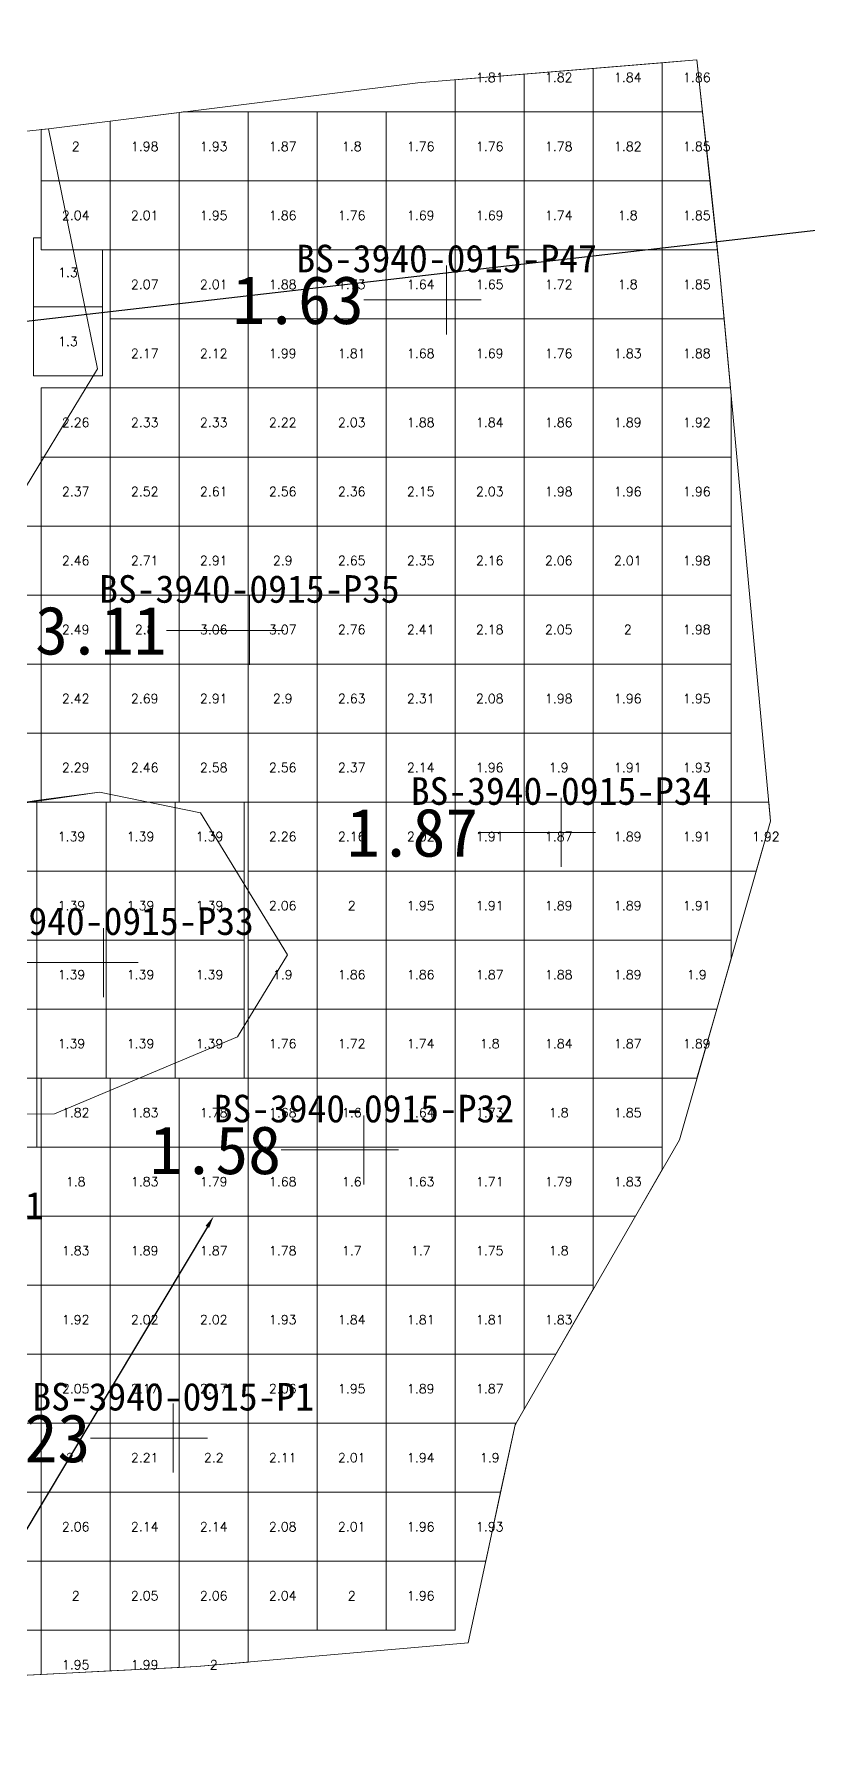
# Model space of a CAD drawing. Header units: inches. Extents: x 469985 to 470094, y 4349619 to 4349666.
# Drawn here: x 470066.58 to 470077.79, y 4349638.76 to 4349663.64 of the extents above; entities that cross this region are included whole.
import ezdxf
from ezdxf import colors
from ezdxf.entities.mleader import LeaderData, LeaderLine
from ezdxf.enums import TextEntityAlignment as Align
from ezdxf.math import Vec2, Vec3

# ---------------------------------------------------------------- set-up
doc = ezdxf.new("R2010")
doc.units = ezdxf.units.IN
doc.header["$MEASUREMENT"] = 0
for name, color, linetype, lineweight in [('点', 7, 'Continuous', 0), ('爆区方格网', 7, 'Continuous', 0), ('线条', 7, 'Continuous', 0), ('钻孔', 7, 'Continuous', 0)]:
    doc.layers.add(name, color=color, linetype=linetype, lineweight=lineweight)
doc.styles.add('3dmine_textStyle_1', font='txt.shx', dxfattribs={"height": 1, "bigfont": 'gbcbig.shx'})
doc.styles.add('3dmine_textStyle_2', font='simsunb.ttf', dxfattribs={"height": 1})
doc.styles.get("Standard").update_dxf_attribs({"font": 'arial.ttf'})

msp = doc.modelspace()

# ---------------------------------------------------------------- hatches: boundary and pattern name
at = {"layer": '钻孔', "linetype": 'Continuous', "lineweight": 0, "true_color": 0xff0000, "extrusion": (0, 1, 0)}
for points in [[(-470073.555, 3929.674), (-470072.555, 3929.674), (-470072.555, 3940.674), (-470073.555, 3940.674)], [(-470075.213, 3929.811), (-470074.213, 3929.811), (-470074.213, 3940.811), (-470075.213, 3940.811)], [(-470072.356, 3929.927), (-470071.356, 3929.927), (-470071.356, 3940.927), (-470072.356, 3940.927)], [(-470069.592, 3930.101), (-470068.592, 3930.101), (-470068.592, 3941.101), (-470069.592, 3941.101)]]:
    msp.add_hatch(color=1, dxfattribs=at).paths.add_polyline_path(points, flags=0)
at = {"layer": '钻孔', "linetype": 'Continuous', "lineweight": 0, "extrusion": (0, 1, 0)}
msp.add_hatch(color=1, dxfattribs=at).paths.add_polyline_path([(-470070.697, 3929.546), (-470069.697, 3929.546), (-470069.697, 3940.546), (-470070.697, 3940.546)], flags=0)
at = {"layer": '钻孔', "linetype": 'Continuous', "lineweight": 0, "true_color": 0x0000ff, "extrusion": (0, 1, 0)}
msp.add_hatch(color=5, dxfattribs=at).paths.add_polyline_path([(-470068.584, 3929.82), (-470067.584, 3929.82), (-470067.584, 3940.82), (-470068.584, 3940.82)], flags=0)

# ---------------------------------------------------------------- linework, layer by layer
at = {"color": 7, "linetype": 'Continuous', "lineweight": 0}
for points, elevation in [([(470047.117, 4349638.106), (470054.879, 4349638.777), (470061.268, 4349639.601), (470068.933, 4349639.99), (470072.867, 4349640.331), (470073.547, 4349643.49), (470075.928, 4349647.622), (470077.249, 4349652.237), (470076.521, 4349660.129), (470076.183, 4349663.27), (470072.137, 4349662.937), (470066.788, 4349662.272), (470067.495, 4349658.791), (470066.204, 4349656.669), (470063.283, 4349656.008), (470060.964, 4349655.726), (470057.087, 4349654.869), (470055.414, 4349656.646), (470054.192, 4349658.942), (470053.816, 4349660.878), (470048.386, 4349659.836)], 3935.364), ([(470053.816, 4349660.878), (470054.192, 4349658.942), (470055.414, 4349656.646), (470057.087, 4349654.869), (470060.964, 4349655.726), (470063.283, 4349656.008), (470066.204, 4349656.669), (470067.495, 4349658.791), (470066.788, 4349662.272), (470053.816, 4349660.878), (470053.816, 4349660.878)], 3935.363), ([(470049.125, 4349655.871), (470052.312, 4349651.762), (470055.296, 4349650.011), (470059.268, 4349651.538), (470067.525, 4349652.661), (470068.988, 4349652.36), (470070.251, 4349650.304), (470069.526, 4349649.115), (470066.875, 4349647.997), (470062.274, 4349647.979), (470061.243, 4349645.934), (470059.872, 4349644.483), (470058.91, 4349643.639), (470057.131, 4349643.145), (470053.818, 4349643.965), (470052.039, 4349645.708), (470048.627, 4349645.298)], 3935.363), ([(470050.741, 4349653.716), (470052.312, 4349651.762), (470055.296, 4349650.011), (470059.268, 4349651.538), (470062.645, 4349651.953), (470067.525, 4349652.661), (470068.988, 4349652.36), (470070.251, 4349650.304), (470069.526, 4349649.115), (470066.875, 4349647.997), (470062.274, 4349647.979), (470061.243, 4349645.934), (470059.872, 4349644.483), (470058.91, 4349643.639), (470057.131, 4349643.145), (470053.818, 4349643.965), (470052.039, 4349645.708), (470048.627, 4349645.298)], 3935.364)]:
    msp.add_lwpolyline(points, dxfattribs=dict(at, elevation=elevation))
at = {"layer": '点', "color": 138, "linetype": 'Continuous', "lineweight": 0, "true_color": 0x004c4c}
for points, elevation in [([(470072.555, 4349659.291), (470072.555, 4349660.291)], 3940.674), ([(470073.055, 4349659.791), (470072.055, 4349659.791)], 3940.674), ([(470074.213, 4349651.575), (470074.213, 4349652.575)], 3940.811), ([(470074.713, 4349652.075), (470073.713, 4349652.075)], 3940.811), ([(470067.584, 4349649.69), (470067.584, 4349650.69)], 3940.82), ([(470068.084, 4349650.19), (470067.084, 4349650.19)], 3940.82), ([(470071.356, 4349646.974), (470071.356, 4349647.974)], 3940.927), ([(470071.856, 4349647.474), (470070.856, 4349647.474)], 3940.927), ([(470068.592, 4349642.799), (470068.592, 4349643.799)], 3941.101), ([(470069.092, 4349643.299), (470068.092, 4349643.299)], 3941.101)]:
    msp.add_lwpolyline(points, dxfattribs=dict(at, elevation=elevation))
at = {"layer": '点', "color": 1, "linetype": 'Continuous', "lineweight": 0, "elevation": 3940.546}
for points in [[(470069.697, 4349654.503), (470069.697, 4349655.503)], [(470070.197, 4349655.003), (470069.197, 4349655.003)]]:
    msp.add_lwpolyline(points, dxfattribs=at)
at = {"layer": '爆区方格网', "color": 1, "linetype": 'Continuous', "lineweight": 0, "true_color": 0xff0000, "elevation": 3940.68}
for points in [[(470076.264, 4349662.515), (470075.68, 4349662.515), (470075.68, 4349663.228), (470076.183, 4349663.27), (470076.264, 4349662.515)], [(470073.68, 4349662.515), (470072.68, 4349662.515), (470072.68, 4349662.981), (470073.68, 4349663.064), (470073.68, 4349662.515)], [(470074.68, 4349662.515), (470073.68, 4349662.515), (470073.68, 4349663.064), (470074.68, 4349663.146), (470074.68, 4349662.515)], [(470075.68, 4349662.515), (470074.68, 4349662.515), (470074.68, 4349663.146), (470075.68, 4349663.228), (470075.68, 4349662.515)], [(470068.68, 4349661.515), (470067.68, 4349661.515), (470067.68, 4349662.383), (470068.68, 4349662.507), (470068.68, 4349661.515)], [(470069.68, 4349661.515), (470068.68, 4349661.515), (470068.68, 4349662.507), (470068.739, 4349662.515), (470069.68, 4349662.515), (470069.68, 4349661.515)], [(470070.68, 4349661.515), (470069.68, 4349661.515), (470069.68, 4349662.515), (470070.68, 4349662.515), (470070.68, 4349661.515)], [(470071.68, 4349661.515), (470070.68, 4349661.515), (470070.68, 4349662.515), (470071.68, 4349662.515), (470071.68, 4349661.515)], [(470072.68, 4349661.515), (470071.68, 4349661.515), (470071.68, 4349662.515), (470072.68, 4349662.515), (470072.68, 4349661.515)], [(470073.68, 4349661.515), (470072.68, 4349661.515), (470072.68, 4349662.515), (470073.68, 4349662.515), (470073.68, 4349661.515)], [(470074.68, 4349661.515), (470073.68, 4349661.515), (470073.68, 4349662.515), (470074.68, 4349662.515), (470074.68, 4349661.515)], [(470075.68, 4349661.515), (470074.68, 4349661.515), (470074.68, 4349662.515), (470075.68, 4349662.515), (470075.68, 4349661.515)], [(470076.372, 4349661.515), (470075.68, 4349661.515), (470075.68, 4349662.515), (470076.264, 4349662.515), (470076.372, 4349661.515)], [(470067.68, 4349661.515), (470066.68, 4349661.515), (470066.68, 4349662.261), (470066.788, 4349662.272), (470067.68, 4349662.383), (470067.68, 4349661.515)], [(470067.68, 4349660.515), (470066.68, 4349660.515), (470066.68, 4349661.515), (470067.68, 4349661.515), (470067.68, 4349660.515)], [(470068.68, 4349660.515), (470067.68, 4349660.515), (470067.68, 4349661.515), (470068.68, 4349661.515), (470068.68, 4349660.515)], [(470069.68, 4349660.515), (470068.68, 4349660.515), (470068.68, 4349661.515), (470069.68, 4349661.515), (470069.68, 4349660.515)], [(470070.68, 4349660.515), (470069.68, 4349660.515), (470069.68, 4349661.515), (470070.68, 4349661.515), (470070.68, 4349660.515)], [(470071.68, 4349660.515), (470070.68, 4349660.515), (470070.68, 4349661.515), (470071.68, 4349661.515), (470071.68, 4349660.515)], [(470072.68, 4349660.515), (470071.68, 4349660.515), (470071.68, 4349661.515), (470072.68, 4349661.515), (470072.68, 4349660.515)], [(470073.68, 4349660.515), (470072.68, 4349660.515), (470072.68, 4349661.515), (470073.68, 4349661.515), (470073.68, 4349660.515)], [(470074.68, 4349660.515), (470073.68, 4349660.515), (470073.68, 4349661.515), (470074.68, 4349661.515), (470074.68, 4349660.515)], [(470075.68, 4349660.515), (470074.68, 4349660.515), (470074.68, 4349661.515), (470075.68, 4349661.515), (470075.68, 4349660.515)], [(470076.479, 4349660.515), (470075.68, 4349660.515), (470075.68, 4349661.515), (470076.372, 4349661.515), (470076.479, 4349660.515)], [(470068.68, 4349659.515), (470067.68, 4349659.515), (470067.68, 4349660.515), (470068.68, 4349660.515), (470068.68, 4349659.515)], [(470069.68, 4349659.515), (470068.68, 4349659.515), (470068.68, 4349660.515), (470069.68, 4349660.515), (470069.68, 4349659.515)], [(470070.68, 4349659.515), (470069.68, 4349659.515), (470069.68, 4349660.515), (470070.68, 4349660.515), (470070.68, 4349659.515)], [(470071.68, 4349659.515), (470070.68, 4349659.515), (470070.68, 4349660.515), (470071.68, 4349660.515), (470071.68, 4349659.515)], [(470072.68, 4349659.515), (470071.68, 4349659.515), (470071.68, 4349660.515), (470072.68, 4349660.515), (470072.68, 4349659.515)], [(470073.68, 4349659.515), (470072.68, 4349659.515), (470072.68, 4349660.515), (470073.68, 4349660.515), (470073.68, 4349659.515)], [(470074.68, 4349659.515), (470073.68, 4349659.515), (470073.68, 4349660.515), (470074.68, 4349660.515), (470074.68, 4349659.515)], [(470075.68, 4349659.515), (470074.68, 4349659.515), (470074.68, 4349660.515), (470075.68, 4349660.515), (470075.68, 4349659.515)], [(470076.521, 4349660.129), (470076.577, 4349659.515), (470075.68, 4349659.515), (470075.68, 4349660.515), (470076.479, 4349660.515), (470076.521, 4349660.129)], [(470068.68, 4349658.515), (470067.68, 4349658.515), (470067.68, 4349659.515), (470068.68, 4349659.515), (470068.68, 4349658.515)], [(470069.68, 4349658.515), (470068.68, 4349658.515), (470068.68, 4349659.515), (470069.68, 4349659.515), (470069.68, 4349658.515)], [(470070.68, 4349658.515), (470069.68, 4349658.515), (470069.68, 4349659.515), (470070.68, 4349659.515), (470070.68, 4349658.515)], [(470071.68, 4349658.515), (470070.68, 4349658.515), (470070.68, 4349659.515), (470071.68, 4349659.515), (470071.68, 4349658.515)], [(470072.68, 4349658.515), (470071.68, 4349658.515), (470071.68, 4349659.515), (470072.68, 4349659.515), (470072.68, 4349658.515)], [(470073.68, 4349658.515), (470072.68, 4349658.515), (470072.68, 4349659.515), (470073.68, 4349659.515), (470073.68, 4349658.515)], [(470074.68, 4349658.515), (470073.68, 4349658.515), (470073.68, 4349659.515), (470074.68, 4349659.515), (470074.68, 4349658.515)], [(470075.68, 4349658.515), (470074.68, 4349658.515), (470074.68, 4349659.515), (470075.68, 4349659.515), (470075.68, 4349658.515)], [(470076.67, 4349658.515), (470075.68, 4349658.515), (470075.68, 4349659.515), (470076.577, 4349659.515), (470076.67, 4349658.515)], [(470067.68, 4349657.515), (470066.68, 4349657.515), (470066.68, 4349658.515), (470067.68, 4349658.515), (470067.68, 4349657.515)], [(470068.68, 4349657.515), (470067.68, 4349657.515), (470067.68, 4349658.515), (470068.68, 4349658.515), (470068.68, 4349657.515)], [(470069.68, 4349657.515), (470068.68, 4349657.515), (470068.68, 4349658.515), (470069.68, 4349658.515), (470069.68, 4349657.515)], [(470070.68, 4349657.515), (470069.68, 4349657.515), (470069.68, 4349658.515), (470070.68, 4349658.515), (470070.68, 4349657.515)], [(470071.68, 4349657.515), (470070.68, 4349657.515), (470070.68, 4349658.515), (470071.68, 4349658.515), (470071.68, 4349657.515)], [(470072.68, 4349657.515), (470071.68, 4349657.515), (470071.68, 4349658.515), (470072.68, 4349658.515), (470072.68, 4349657.515)], [(470073.68, 4349657.515), (470072.68, 4349657.515), (470072.68, 4349658.515), (470073.68, 4349658.515), (470073.68, 4349657.515)], [(470074.68, 4349657.515), (470073.68, 4349657.515), (470073.68, 4349658.515), (470074.68, 4349658.515), (470074.68, 4349657.515)], [(470075.68, 4349657.515), (470074.68, 4349657.515), (470074.68, 4349658.515), (470075.68, 4349658.515), (470075.68, 4349657.515)], [(470076.68, 4349658.402), (470076.68, 4349657.515), (470075.68, 4349657.515), (470075.68, 4349658.515), (470076.67, 4349658.515), (470076.68, 4349658.402)], [(470067.68, 4349656.515), (470066.68, 4349656.515), (470066.68, 4349657.515), (470067.68, 4349657.515), (470067.68, 4349656.515)], [(470068.68, 4349656.515), (470067.68, 4349656.515), (470067.68, 4349657.515), (470068.68, 4349657.515), (470068.68, 4349656.515)], [(470069.68, 4349656.515), (470068.68, 4349656.515), (470068.68, 4349657.515), (470069.68, 4349657.515), (470069.68, 4349656.515)], [(470070.68, 4349656.515), (470069.68, 4349656.515), (470069.68, 4349657.515), (470070.68, 4349657.515), (470070.68, 4349656.515)], [(470071.68, 4349656.515), (470070.68, 4349656.515), (470070.68, 4349657.515), (470071.68, 4349657.515), (470071.68, 4349656.515)], [(470072.68, 4349656.515), (470071.68, 4349656.515), (470071.68, 4349657.515), (470072.68, 4349657.515), (470072.68, 4349656.515)], [(470073.68, 4349656.515), (470072.68, 4349656.515), (470072.68, 4349657.515), (470073.68, 4349657.515), (470073.68, 4349656.515)], [(470074.68, 4349656.515), (470073.68, 4349656.515), (470073.68, 4349657.515), (470074.68, 4349657.515), (470074.68, 4349656.515)], [(470075.68, 4349656.515), (470074.68, 4349656.515), (470074.68, 4349657.515), (470075.68, 4349657.515), (470075.68, 4349656.515)], [(470076.68, 4349656.515), (470075.68, 4349656.515), (470075.68, 4349657.515), (470076.68, 4349657.515), (470076.68, 4349656.515)], [(470066.68, 4349655.515), (470065.68, 4349655.515), (470065.68, 4349656.515), (470066.68, 4349656.515), (470066.68, 4349655.515)], [(470067.68, 4349655.515), (470066.68, 4349655.515), (470066.68, 4349656.515), (470067.68, 4349656.515), (470067.68, 4349655.515)], [(470068.68, 4349655.515), (470067.68, 4349655.515), (470067.68, 4349656.515), (470068.68, 4349656.515), (470068.68, 4349655.515)], [(470069.68, 4349655.515), (470068.68, 4349655.515), (470068.68, 4349656.515), (470069.68, 4349656.515), (470069.68, 4349655.515)], [(470070.68, 4349655.515), (470069.68, 4349655.515), (470069.68, 4349656.515), (470070.68, 4349656.515), (470070.68, 4349655.515)], [(470071.68, 4349655.515), (470070.68, 4349655.515), (470070.68, 4349656.515), (470071.68, 4349656.515), (470071.68, 4349655.515)], [(470072.68, 4349655.515), (470071.68, 4349655.515), (470071.68, 4349656.515), (470072.68, 4349656.515), (470072.68, 4349655.515)], [(470073.68, 4349655.515), (470072.68, 4349655.515), (470072.68, 4349656.515), (470073.68, 4349656.515), (470073.68, 4349655.515)], [(470074.68, 4349655.515), (470073.68, 4349655.515), (470073.68, 4349656.515), (470074.68, 4349656.515), (470074.68, 4349655.515)], [(470075.68, 4349655.515), (470074.68, 4349655.515), (470074.68, 4349656.515), (470075.68, 4349656.515), (470075.68, 4349655.515)], [(470076.68, 4349655.515), (470075.68, 4349655.515), (470075.68, 4349656.515), (470076.68, 4349656.515), (470076.68, 4349655.515)], [(470066.68, 4349654.515), (470065.68, 4349654.515), (470065.68, 4349655.515), (470066.68, 4349655.515), (470066.68, 4349654.515)], [(470072.68, 4349654.515), (470071.68, 4349654.515), (470071.68, 4349655.515), (470072.68, 4349655.515), (470072.68, 4349654.515)], [(470073.68, 4349654.515), (470072.68, 4349654.515), (470072.68, 4349655.515), (470073.68, 4349655.515), (470073.68, 4349654.515)], [(470074.68, 4349654.515), (470073.68, 4349654.515), (470073.68, 4349655.515), (470074.68, 4349655.515), (470074.68, 4349654.515)], [(470075.68, 4349654.515), (470074.68, 4349654.515), (470074.68, 4349655.515), (470075.68, 4349655.515), (470075.68, 4349654.515)], [(470076.68, 4349654.515), (470075.68, 4349654.515), (470075.68, 4349655.515), (470076.68, 4349655.515), (470076.68, 4349654.515)], [(470066.68, 4349653.515), (470065.68, 4349653.515), (470065.68, 4349654.515), (470066.68, 4349654.515), (470066.68, 4349653.515)], [(470072.68, 4349653.515), (470071.68, 4349653.515), (470071.68, 4349654.515), (470072.68, 4349654.515), (470072.68, 4349653.515)], [(470073.68, 4349653.515), (470072.68, 4349653.515), (470072.68, 4349654.515), (470073.68, 4349654.515), (470073.68, 4349653.515)], [(470074.68, 4349653.515), (470073.68, 4349653.515), (470073.68, 4349654.515), (470074.68, 4349654.515), (470074.68, 4349653.515)], [(470075.68, 4349653.515), (470074.68, 4349653.515), (470074.68, 4349654.515), (470075.68, 4349654.515), (470075.68, 4349653.515)], [(470076.68, 4349653.515), (470075.68, 4349653.515), (470075.68, 4349654.515), (470076.68, 4349654.515), (470076.68, 4349653.515)], [(470066.68, 4349652.546), (470066.448, 4349652.515), (470065.68, 4349652.515), (470065.68, 4349653.515), (470066.68, 4349653.515), (470066.68, 4349652.546)], [(470067.68, 4349652.515), (470066.68, 4349652.515), (470066.68, 4349652.539), (470067.525, 4349652.661), (470066.68, 4349652.546), (470066.68, 4349653.515), (470067.68, 4349653.515), (470067.68, 4349652.515)], [(470068.68, 4349652.515), (470067.68, 4349652.515), (470067.68, 4349653.515), (470068.68, 4349653.515), (470068.68, 4349652.515)], [(470069.68, 4349652.515), (470068.68, 4349652.515), (470068.68, 4349653.515), (470069.68, 4349653.515), (470069.68, 4349652.515)], [(470070.68, 4349652.515), (470069.68, 4349652.515), (470069.68, 4349653.515), (470070.68, 4349653.515), (470070.68, 4349652.515)], [(470071.68, 4349652.515), (470070.68, 4349652.515), (470070.68, 4349653.515), (470071.68, 4349653.515), (470071.68, 4349652.515)], [(470072.68, 4349652.515), (470071.68, 4349652.515), (470071.68, 4349653.515), (470072.68, 4349653.515), (470072.68, 4349652.515)], [(470073.68, 4349652.515), (470072.68, 4349652.515), (470072.68, 4349653.515), (470073.68, 4349653.515), (470073.68, 4349652.515)], [(470074.68, 4349652.515), (470073.68, 4349652.515), (470073.68, 4349653.515), (470074.68, 4349653.515), (470074.68, 4349652.515)], [(470075.68, 4349652.515), (470074.68, 4349652.515), (470074.68, 4349653.515), (470075.68, 4349653.515), (470075.68, 4349652.515)], [(470076.68, 4349652.515), (470075.68, 4349652.515), (470075.68, 4349653.515), (470076.68, 4349653.515), (470076.68, 4349652.515)], [(470066.68, 4349652.515), (470066.516, 4349652.515), (470066.68, 4349652.539), (470066.68, 4349652.515)], [(470070.68, 4349651.515), (470069.68, 4349651.515), (470069.68, 4349652.515), (470070.68, 4349652.515), (470070.68, 4349651.515)], [(470071.68, 4349651.515), (470070.68, 4349651.515), (470070.68, 4349652.515), (470071.68, 4349652.515), (470071.68, 4349651.515)], [(470072.68, 4349651.515), (470071.68, 4349651.515), (470071.68, 4349652.515), (470072.68, 4349652.515), (470072.68, 4349651.515)], [(470073.68, 4349651.515), (470072.68, 4349651.515), (470072.68, 4349652.515), (470073.68, 4349652.515), (470073.68, 4349651.515)], [(470074.68, 4349651.515), (470073.68, 4349651.515), (470073.68, 4349652.515), (470074.68, 4349652.515), (470074.68, 4349651.515)], [(470075.68, 4349651.515), (470074.68, 4349651.515), (470074.68, 4349652.515), (470075.68, 4349652.515), (470075.68, 4349651.515)], [(470076.68, 4349651.515), (470075.68, 4349651.515), (470075.68, 4349652.515), (470076.68, 4349652.515), (470076.68, 4349651.515)], [(470077.249, 4349652.237), (470077.042, 4349651.515), (470076.68, 4349651.515), (470076.68, 4349652.515), (470077.223, 4349652.515), (470077.249, 4349652.237)], [(470070.68, 4349650.515), (470069.68, 4349650.515), (470069.68, 4349651.515), (470070.68, 4349651.515), (470070.68, 4349650.515)], [(470071.68, 4349650.515), (470070.68, 4349650.515), (470070.68, 4349651.515), (470071.68, 4349651.515), (470071.68, 4349650.515)], [(470072.68, 4349650.515), (470071.68, 4349650.515), (470071.68, 4349651.515), (470072.68, 4349651.515), (470072.68, 4349650.515)], [(470073.68, 4349650.515), (470072.68, 4349650.515), (470072.68, 4349651.515), (470073.68, 4349651.515), (470073.68, 4349650.515)], [(470074.68, 4349650.515), (470073.68, 4349650.515), (470073.68, 4349651.515), (470074.68, 4349651.515), (470074.68, 4349650.515)], [(470075.68, 4349650.515), (470074.68, 4349650.515), (470074.68, 4349651.515), (470075.68, 4349651.515), (470075.68, 4349650.515)], [(470076.68, 4349650.515), (470075.68, 4349650.515), (470075.68, 4349651.515), (470076.68, 4349651.515), (470076.68, 4349650.515)], [(470070.68, 4349649.515), (470069.68, 4349649.515), (470069.68, 4349650.515), (470070.68, 4349650.515), (470070.68, 4349649.515)], [(470071.68, 4349649.515), (470070.68, 4349649.515), (470070.68, 4349650.515), (470071.68, 4349650.515), (470071.68, 4349649.515)], [(470072.68, 4349649.515), (470071.68, 4349649.515), (470071.68, 4349650.515), (470072.68, 4349650.515), (470072.68, 4349649.515)], [(470073.68, 4349649.515), (470072.68, 4349649.515), (470072.68, 4349650.515), (470073.68, 4349650.515), (470073.68, 4349649.515)], [(470074.68, 4349649.515), (470073.68, 4349649.515), (470073.68, 4349650.515), (470074.68, 4349650.515), (470074.68, 4349649.515)], [(470075.68, 4349649.515), (470074.68, 4349649.515), (470074.68, 4349650.515), (470075.68, 4349650.515), (470075.68, 4349649.515)], [(470076.68, 4349650.25), (470076.47, 4349649.515), (470075.68, 4349649.515), (470075.68, 4349650.515), (470076.68, 4349650.515), (470076.68, 4349650.25)], [(470070.68, 4349648.515), (470069.68, 4349648.515), (470069.68, 4349649.515), (470070.68, 4349649.515), (470070.68, 4349648.515)], [(470071.68, 4349648.515), (470070.68, 4349648.515), (470070.68, 4349649.515), (470071.68, 4349649.515), (470071.68, 4349648.515)], [(470072.68, 4349648.515), (470071.68, 4349648.515), (470071.68, 4349649.515), (470072.68, 4349649.515), (470072.68, 4349648.515)], [(470073.68, 4349648.515), (470072.68, 4349648.515), (470072.68, 4349649.515), (470073.68, 4349649.515), (470073.68, 4349648.515)], [(470074.68, 4349648.515), (470073.68, 4349648.515), (470073.68, 4349649.515), (470074.68, 4349649.515), (470074.68, 4349648.515)], [(470075.68, 4349648.515), (470074.68, 4349648.515), (470074.68, 4349649.515), (470075.68, 4349649.515), (470075.68, 4349648.515)], [(470076.183, 4349648.515), (470075.68, 4349648.515), (470075.68, 4349649.515), (470076.47, 4349649.515), (470076.183, 4349648.515)], [(470067.68, 4349647.515), (470066.68, 4349647.515), (470066.68, 4349648.515), (470067.68, 4349648.515), (470067.68, 4349647.515)], [(470068.68, 4349647.515), (470067.68, 4349647.515), (470067.68, 4349648.515), (470068.68, 4349648.515), (470068.68, 4349647.515)], [(470069.68, 4349647.515), (470068.68, 4349647.515), (470068.68, 4349648.515), (470069.68, 4349648.515), (470069.68, 4349647.515)], [(470070.68, 4349647.515), (470069.68, 4349647.515), (470069.68, 4349648.515), (470070.68, 4349648.515), (470070.68, 4349647.515)], [(470071.68, 4349647.515), (470070.68, 4349647.515), (470070.68, 4349648.515), (470071.68, 4349648.515), (470071.68, 4349647.515)], [(470072.68, 4349647.515), (470071.68, 4349647.515), (470071.68, 4349648.515), (470072.68, 4349648.515), (470072.68, 4349647.515)], [(470073.68, 4349647.515), (470072.68, 4349647.515), (470072.68, 4349648.515), (470073.68, 4349648.515), (470073.68, 4349647.515)], [(470074.68, 4349647.515), (470073.68, 4349647.515), (470073.68, 4349648.515), (470074.68, 4349648.515), (470074.68, 4349647.515)], [(470075.68, 4349647.515), (470074.68, 4349647.515), (470074.68, 4349648.515), (470075.68, 4349648.515), (470075.68, 4349647.515)], [(470066.68, 4349646.515), (470065.68, 4349646.515), (470065.68, 4349647.515), (470066.68, 4349647.515), (470066.68, 4349646.515)], [(470067.68, 4349646.515), (470066.68, 4349646.515), (470066.68, 4349647.515), (470067.68, 4349647.515), (470067.68, 4349646.515)], [(470068.68, 4349646.515), (470067.68, 4349646.515), (470067.68, 4349647.515), (470068.68, 4349647.515), (470068.68, 4349646.515)], [(470069.68, 4349646.515), (470068.68, 4349646.515), (470068.68, 4349647.515), (470069.68, 4349647.515), (470069.68, 4349646.515)], [(470070.68, 4349646.515), (470069.68, 4349646.515), (470069.68, 4349647.515), (470070.68, 4349647.515), (470070.68, 4349646.515)], [(470071.68, 4349646.515), (470070.68, 4349646.515), (470070.68, 4349647.515), (470071.68, 4349647.515), (470071.68, 4349646.515)], [(470072.68, 4349646.515), (470071.68, 4349646.515), (470071.68, 4349647.515), (470072.68, 4349647.515), (470072.68, 4349646.515)], [(470073.68, 4349646.515), (470072.68, 4349646.515), (470072.68, 4349647.515), (470073.68, 4349647.515), (470073.68, 4349646.515)], [(470074.68, 4349646.515), (470073.68, 4349646.515), (470073.68, 4349647.515), (470074.68, 4349647.515), (470074.68, 4349646.515)], [(470075.68, 4349647.192), (470075.29, 4349646.515), (470074.68, 4349646.515), (470074.68, 4349647.515), (470075.68, 4349647.515), (470075.68, 4349647.192)], [(470066.68, 4349645.515), (470065.68, 4349645.515), (470065.68, 4349646.515), (470066.68, 4349646.515), (470066.68, 4349645.515)], [(470067.68, 4349645.515), (470066.68, 4349645.515), (470066.68, 4349646.515), (470067.68, 4349646.515), (470067.68, 4349645.515)], [(470068.68, 4349645.515), (470067.68, 4349645.515), (470067.68, 4349646.515), (470068.68, 4349646.515), (470068.68, 4349645.515)], [(470069.68, 4349645.515), (470068.68, 4349645.515), (470068.68, 4349646.515), (470069.68, 4349646.515), (470069.68, 4349645.515)], [(470070.68, 4349645.515), (470069.68, 4349645.515), (470069.68, 4349646.515), (470070.68, 4349646.515), (470070.68, 4349645.515)], [(470071.68, 4349645.515), (470070.68, 4349645.515), (470070.68, 4349646.515), (470071.68, 4349646.515), (470071.68, 4349645.515)], [(470072.68, 4349645.515), (470071.68, 4349645.515), (470071.68, 4349646.515), (470072.68, 4349646.515), (470072.68, 4349645.515)], [(470073.68, 4349645.515), (470072.68, 4349645.515), (470072.68, 4349646.515), (470073.68, 4349646.515), (470073.68, 4349645.515)], [(470074.68, 4349645.515), (470073.68, 4349645.515), (470073.68, 4349646.515), (470074.68, 4349646.515), (470074.68, 4349645.515)], [(470066.68, 4349644.515), (470065.68, 4349644.515), (470065.68, 4349645.515), (470066.68, 4349645.515), (470066.68, 4349644.515)], [(470067.68, 4349644.515), (470066.68, 4349644.515), (470066.68, 4349645.515), (470067.68, 4349645.515), (470067.68, 4349644.515)], [(470068.68, 4349644.515), (470067.68, 4349644.515), (470067.68, 4349645.515), (470068.68, 4349645.515), (470068.68, 4349644.515)], [(470069.68, 4349644.515), (470068.68, 4349644.515), (470068.68, 4349645.515), (470069.68, 4349645.515), (470069.68, 4349644.515)], [(470070.68, 4349644.515), (470069.68, 4349644.515), (470069.68, 4349645.515), (470070.68, 4349645.515), (470070.68, 4349644.515)], [(470071.68, 4349644.515), (470070.68, 4349644.515), (470070.68, 4349645.515), (470071.68, 4349645.515), (470071.68, 4349644.515)], [(470072.68, 4349644.515), (470071.68, 4349644.515), (470071.68, 4349645.515), (470072.68, 4349645.515), (470072.68, 4349644.515)], [(470073.68, 4349644.515), (470072.68, 4349644.515), (470072.68, 4349645.515), (470073.68, 4349645.515), (470073.68, 4349644.515)], [(470074.68, 4349645.456), (470074.138, 4349644.515), (470073.68, 4349644.515), (470073.68, 4349645.515), (470074.68, 4349645.515), (470074.68, 4349645.456)], [(470066.68, 4349643.515), (470065.68, 4349643.515), (470065.68, 4349644.515), (470066.68, 4349644.515), (470066.68, 4349643.515)], [(470067.68, 4349643.515), (470066.68, 4349643.515), (470066.68, 4349644.515), (470067.68, 4349644.515), (470067.68, 4349643.515)], [(470068.68, 4349643.515), (470067.68, 4349643.515), (470067.68, 4349644.515), (470068.68, 4349644.515), (470068.68, 4349643.515)], [(470069.68, 4349643.515), (470068.68, 4349643.515), (470068.68, 4349644.515), (470069.68, 4349644.515), (470069.68, 4349643.515)], [(470070.68, 4349643.515), (470069.68, 4349643.515), (470069.68, 4349644.515), (470070.68, 4349644.515), (470070.68, 4349643.515)], [(470071.68, 4349643.515), (470070.68, 4349643.515), (470070.68, 4349644.515), (470071.68, 4349644.515), (470071.68, 4349643.515)], [(470072.68, 4349643.515), (470071.68, 4349643.515), (470071.68, 4349644.515), (470072.68, 4349644.515), (470072.68, 4349643.515)], [(470073.68, 4349643.72), (470073.562, 4349643.515), (470072.68, 4349643.515), (470072.68, 4349644.515), (470073.68, 4349644.515), (470073.68, 4349643.72)], [(470066.68, 4349642.515), (470065.68, 4349642.515), (470065.68, 4349643.515), (470066.68, 4349643.515), (470066.68, 4349642.515)], [(470067.68, 4349642.515), (470066.68, 4349642.515), (470066.68, 4349643.515), (470067.68, 4349643.515), (470067.68, 4349642.515)], [(470068.68, 4349642.515), (470067.68, 4349642.515), (470067.68, 4349643.515), (470068.68, 4349643.515), (470068.68, 4349642.515)], [(470069.68, 4349642.515), (470068.68, 4349642.515), (470068.68, 4349643.515), (470069.68, 4349643.515), (470069.68, 4349642.515)], [(470070.68, 4349642.515), (470069.68, 4349642.515), (470069.68, 4349643.515), (470070.68, 4349643.515), (470070.68, 4349642.515)], [(470071.68, 4349642.515), (470070.68, 4349642.515), (470070.68, 4349643.515), (470071.68, 4349643.515), (470071.68, 4349642.515)], [(470072.68, 4349642.515), (470071.68, 4349642.515), (470071.68, 4349643.515), (470072.68, 4349643.515), (470072.68, 4349642.515)], [(470073.547, 4349643.49), (470073.337, 4349642.515), (470072.68, 4349642.515), (470072.68, 4349643.515), (470073.562, 4349643.515), (470073.547, 4349643.49)], [(470066.68, 4349641.515), (470065.68, 4349641.515), (470065.68, 4349642.515), (470066.68, 4349642.515), (470066.68, 4349641.515)], [(470067.68, 4349641.515), (470066.68, 4349641.515), (470066.68, 4349642.515), (470067.68, 4349642.515), (470067.68, 4349641.515)], [(470068.68, 4349641.515), (470067.68, 4349641.515), (470067.68, 4349642.515), (470068.68, 4349642.515), (470068.68, 4349641.515)], [(470069.68, 4349641.515), (470068.68, 4349641.515), (470068.68, 4349642.515), (470069.68, 4349642.515), (470069.68, 4349641.515)], [(470070.68, 4349641.515), (470069.68, 4349641.515), (470069.68, 4349642.515), (470070.68, 4349642.515), (470070.68, 4349641.515)], [(470071.68, 4349641.515), (470070.68, 4349641.515), (470070.68, 4349642.515), (470071.68, 4349642.515), (470071.68, 4349641.515)], [(470072.68, 4349641.515), (470071.68, 4349641.515), (470071.68, 4349642.515), (470072.68, 4349642.515), (470072.68, 4349641.515)], [(470073.122, 4349641.515), (470072.68, 4349641.515), (470072.68, 4349642.515), (470073.337, 4349642.515), (470073.122, 4349641.515)], [(470066.68, 4349640.515), (470065.68, 4349640.515), (470065.68, 4349641.515), (470066.68, 4349641.515), (470066.68, 4349640.515)], [(470067.68, 4349640.515), (470066.68, 4349640.515), (470066.68, 4349641.515), (470067.68, 4349641.515), (470067.68, 4349640.515)], [(470068.68, 4349640.515), (470067.68, 4349640.515), (470067.68, 4349641.515), (470068.68, 4349641.515), (470068.68, 4349640.515)], [(470069.68, 4349640.515), (470068.68, 4349640.515), (470068.68, 4349641.515), (470069.68, 4349641.515), (470069.68, 4349640.515)], [(470070.68, 4349640.515), (470069.68, 4349640.515), (470069.68, 4349641.515), (470070.68, 4349641.515), (470070.68, 4349640.515)], [(470071.68, 4349640.515), (470070.68, 4349640.515), (470070.68, 4349641.515), (470071.68, 4349641.515), (470071.68, 4349640.515)], [(470072.68, 4349640.515), (470071.68, 4349640.515), (470071.68, 4349641.515), (470072.68, 4349641.515), (470072.68, 4349640.515)], [(470066.68, 4349639.876), (470065.68, 4349639.825), (470065.68, 4349640.515), (470066.68, 4349640.515), (470066.68, 4349639.876)], [(470067.68, 4349639.927), (470066.68, 4349639.876), (470066.68, 4349640.515), (470067.68, 4349640.515), (470067.68, 4349639.927)], [(470068.68, 4349639.977), (470067.68, 4349639.927), (470067.68, 4349640.515), (470068.68, 4349640.515), (470068.68, 4349639.977)], [(470069.68, 4349640.055), (470068.933, 4349639.99), (470068.68, 4349639.977), (470068.68, 4349640.515), (470069.68, 4349640.515), (470069.68, 4349640.055)]]:
    msp.add_lwpolyline(points, dxfattribs=at)
at = {"layer": '爆区方格网', "color": 5, "linetype": 'Continuous', "lineweight": 0, "true_color": 0x0000ff}
for points, elevation in [([(470066.68, 4349660.515), (470067.568, 4349660.515), (470067.568, 4349659.689), (470066.568, 4349659.689), (470066.568, 4349660.689), (470066.68, 4349660.689), (470066.68, 4349660.515)], 3940.486), ([(470067.568, 4349658.689), (470066.568, 4349658.689), (470066.568, 4349659.689), (470067.568, 4349659.689), (470067.568, 4349658.689)], 3940.486), ([(470066.619, 4349651.515), (470065.619, 4349651.515), (470065.619, 4349652.385), (470066.516, 4349652.515), (470066.619, 4349652.515), (470066.619, 4349651.515)], 3940.213), ([(470067.619, 4349651.515), (470066.619, 4349651.515), (470066.619, 4349652.515), (470067.619, 4349652.515), (470067.619, 4349651.515)], 3940.213), ([(470068.619, 4349651.515), (470067.619, 4349651.515), (470067.619, 4349652.515), (470068.619, 4349652.515), (470068.619, 4349651.515)], 3940.213), ([(470069.619, 4349651.515), (470068.619, 4349651.515), (470068.619, 4349652.515), (470069.619, 4349652.515), (470069.619, 4349651.515)], 3940.213), ([(470066.619, 4349650.515), (470065.619, 4349650.515), (470065.619, 4349651.515), (470066.619, 4349651.515), (470066.619, 4349650.515)], 3940.213), ([(470067.619, 4349650.515), (470066.619, 4349650.515), (470066.619, 4349651.515), (470067.619, 4349651.515), (470067.619, 4349650.515)], 3940.213), ([(470068.619, 4349650.515), (470067.619, 4349650.515), (470067.619, 4349651.515), (470068.619, 4349651.515), (470068.619, 4349650.515)], 3940.213), ([(470069.619, 4349650.515), (470068.619, 4349650.515), (470068.619, 4349651.515), (470069.619, 4349651.515), (470069.619, 4349650.515)], 3940.213), ([(470066.619, 4349649.515), (470065.619, 4349649.515), (470065.619, 4349650.515), (470066.619, 4349650.515), (470066.619, 4349649.515)], 3940.213), ([(470067.619, 4349649.515), (470066.619, 4349649.515), (470066.619, 4349650.515), (470067.619, 4349650.515), (470067.619, 4349649.515)], 3940.213), ([(470068.619, 4349649.515), (470067.619, 4349649.515), (470067.619, 4349650.515), (470068.619, 4349650.515), (470068.619, 4349649.515)], 3940.213), ([(470069.619, 4349649.515), (470068.619, 4349649.515), (470068.619, 4349650.515), (470069.619, 4349650.515), (470069.619, 4349649.515)], 3940.213), ([(470066.619, 4349648.515), (470065.619, 4349648.515), (470065.619, 4349649.515), (470066.619, 4349649.515), (470066.619, 4349648.515)], 3940.213), ([(470067.619, 4349648.515), (470066.619, 4349648.515), (470066.619, 4349649.515), (470067.619, 4349649.515), (470067.619, 4349648.515)], 3940.213), ([(470068.619, 4349648.515), (470067.619, 4349648.515), (470067.619, 4349649.515), (470068.619, 4349649.515), (470068.619, 4349648.515)], 3940.213), ([(470069.619, 4349648.515), (470068.619, 4349648.515), (470068.619, 4349649.515), (470069.619, 4349649.515), (470069.619, 4349648.515)], 3940.213), ([(470066.619, 4349647.515), (470065.619, 4349647.515), (470065.619, 4349648.515), (470066.619, 4349648.515), (470066.619, 4349647.515)], 3940.213)]:
    msp.add_lwpolyline(points, dxfattribs=dict(at, elevation=elevation))
at = {"layer": '爆区方格网', "color": 1, "linetype": 'Continuous', "lineweight": 0, "elevation": 3940.68}
for points in [[(470067.68, 4349654.515), (470066.68, 4349654.515), (470066.68, 4349655.515), (470067.68, 4349655.515), (470067.68, 4349654.515)], [(470068.68, 4349654.515), (470067.68, 4349654.515), (470067.68, 4349655.515), (470068.68, 4349655.515), (470068.68, 4349654.515)], [(470069.68, 4349654.515), (470068.68, 4349654.515), (470068.68, 4349655.515), (470069.68, 4349655.515), (470069.68, 4349654.515)], [(470070.68, 4349654.515), (470069.68, 4349654.515), (470069.68, 4349655.515), (470070.68, 4349655.515), (470070.68, 4349654.515)], [(470071.68, 4349654.515), (470070.68, 4349654.515), (470070.68, 4349655.515), (470071.68, 4349655.515), (470071.68, 4349654.515)], [(470067.68, 4349653.515), (470066.68, 4349653.515), (470066.68, 4349654.515), (470067.68, 4349654.515), (470067.68, 4349653.515)], [(470068.68, 4349653.515), (470067.68, 4349653.515), (470067.68, 4349654.515), (470068.68, 4349654.515), (470068.68, 4349653.515)], [(470069.68, 4349653.515), (470068.68, 4349653.515), (470068.68, 4349654.515), (470069.68, 4349654.515), (470069.68, 4349653.515)], [(470070.68, 4349653.515), (470069.68, 4349653.515), (470069.68, 4349654.515), (470070.68, 4349654.515), (470070.68, 4349653.515)], [(470071.68, 4349653.515), (470070.68, 4349653.515), (470070.68, 4349654.515), (470071.68, 4349654.515), (470071.68, 4349653.515)]]:
    msp.add_lwpolyline(points, dxfattribs=at)
at = {"layer": '线条', "color": 138, "linetype": 'Continuous', "lineweight": 0, "true_color": 0x004c4c}
for points, elevation in [([(470072.555, 4349659.791), (470072.555, 4349659.791), (470072.555, 4349659.791)], 3940.674), ([(470074.213, 4349652.075), (470074.213, 4349652.075), (470074.213, 4349652.075)], 3940.811), ([(470067.584, 4349650.19), (470067.584, 4349650.19), (470067.584, 4349650.19)], 3940.82), ([(470071.356, 4349647.474), (470071.356, 4349647.474), (470071.356, 4349647.474)], 3940.927), ([(470068.592, 4349643.299), (470068.592, 4349643.299), (470068.592, 4349643.299)], 3941.101)]:
    msp.add_lwpolyline(points, dxfattribs=dict(at, elevation=elevation))
at = {"layer": '线条', "color": 1, "linetype": 'Continuous', "lineweight": 0, "elevation": 3940.546}
msp.add_lwpolyline([(470069.697, 4349655.003), (470069.697, 4349655.003), (470069.697, 4349655.003)], dxfattribs=at)
at = {"layer": '钻孔', "color": 1, "linetype": 'Continuous', "lineweight": 0, "true_color": 0xff0000}
for points, elevation in [([(470072.555, 4349659.791), (470071.355, 4349659.791)], 3940.674), ([(470072.555, 4349659.791), (470071.355, 4349659.791)], 3929.674), ([(470074.213, 4349652.075), (470073.013, 4349652.075)], 3940.811), ([(470074.213, 4349652.075), (470073.013, 4349652.075)], 3929.811), ([(470071.356, 4349647.474), (470070.156, 4349647.474)], 3940.927), ([(470071.356, 4349647.474), (470070.156, 4349647.474)], 3929.927), ([(470068.592, 4349643.299), (470067.392, 4349643.299)], 3941.101), ([(470068.592, 4349643.299), (470067.392, 4349643.299)], 3930.101)]:
    msp.add_lwpolyline(points, dxfattribs=dict(at, elevation=elevation))
at = {"layer": '钻孔', "color": 1, "linetype": 'Continuous', "lineweight": 0}
for elevation in [3940.546, 3929.546]:
    msp.add_lwpolyline([(470069.697, 4349655.003), (470068.497, 4349655.003)], dxfattribs=dict(at, elevation=elevation))
at = {"layer": '钻孔', "color": 5, "linetype": 'Continuous', "lineweight": 0, "true_color": 0x0000ff}
for elevation in [3940.82, 3929.82]:
    msp.add_lwpolyline([(470067.584, 4349650.19), (470066.384, 4349650.19)], dxfattribs=dict(at, elevation=elevation))

# ---------------------------------------------------------------- texts
at = {"color": 1, "linetype": 'Continuous', "lineweight": 0, "true_color": 0xff0000, "style": '3dmine_textStyle_1'}
for s, height, p in [('1.81', 0.1333, (470073.18, 4349663.015, 3940.68)), ('1.82', 0.1333, (470074.18, 4349663.015, 3940.68)), ('1.84', 0.1333, (470075.18, 4349663.015, 3940.68)), ('1.86', 0.1333, (470076.18, 4349663.015, 3940.68)), ('2', 0.133, (470067.18, 4349662.015, 3940.68)), ('1.98', 0.1333, (470068.18, 4349662.015, 3940.68)), ('1.93', 0.1333, (470069.18, 4349662.015, 3940.68)), ('1.87', 0.1333, (470070.18, 4349662.015, 3940.68)), ('1.8', 0.1333, (470071.18, 4349662.015, 3940.68)), ('1.76', 0.1333, (470072.18, 4349662.015, 3940.68)), ('1.76', 0.1333, (470073.18, 4349662.015, 3940.68)), ('1.78', 0.1333, (470074.18, 4349662.015, 3940.68)), ('1.82', 0.1333, (470075.18, 4349662.015, 3940.68)), ('1.85', 0.1333, (470076.18, 4349662.015, 3940.68)), ('2.04', 0.1333, (470067.18, 4349661.015, 3940.68)), ('2.01', 0.1333, (470068.18, 4349661.015, 3940.68)), ('1.95', 0.1333, (470069.18, 4349661.015, 3940.68)), ('1.86', 0.1333, (470070.18, 4349661.015, 3940.68)), ('1.76', 0.1333, (470071.18, 4349661.015, 3940.68)), ('1.69', 0.1333, (470072.18, 4349661.015, 3940.68)), ('1.69', 0.1333, (470073.18, 4349661.015, 3940.68)), ('1.74', 0.1333, (470074.18, 4349661.015, 3940.68)), ('1.8', 0.1333, (470075.18, 4349661.015, 3940.68)), ('1.85', 0.1333, (470076.18, 4349661.015, 3940.68)), ('2.07', 0.1333, (470068.18, 4349660.015, 3940.68)), ('2.01', 0.1333, (470069.18, 4349660.015, 3940.68)), ('1.88', 0.1333, (470070.18, 4349660.015, 3940.68)), ('1.73', 0.1333, (470071.18, 4349660.015, 3940.68)), ('1.64', 0.1333, (470072.18, 4349660.015, 3940.68)), ('1.65', 0.1333, (470073.18, 4349660.015, 3940.68)), ('1.72', 0.1333, (470074.18, 4349660.015, 3940.68)), ('1.8', 0.1333, (470075.18, 4349660.015, 3940.68)), ('1.85', 0.1333, (470076.18, 4349660.015, 3940.68)), ('2.17', 0.1333, (470068.18, 4349659.015, 3940.68)), ('2.12', 0.1333, (470069.18, 4349659.015, 3940.68)), ('1.99', 0.1333, (470070.18, 4349659.015, 3940.68)), ('1.81', 0.1333, (470071.18, 4349659.015, 3940.68)), ('1.68', 0.1333, (470072.18, 4349659.015, 3940.68)), ('1.69', 0.1333, (470073.18, 4349659.015, 3940.68)), ('1.76', 0.1333, (470074.18, 4349659.015, 3940.68)), ('1.83', 0.1333, (470075.18, 4349659.015, 3940.68)), ('1.88', 0.1333, (470076.18, 4349659.015, 3940.68)), ('2.26', 0.1333, (470067.18, 4349658.015, 3940.68)), ('2.33', 0.1333, (470068.18, 4349658.015, 3940.68)), ('2.33', 0.1333, (470069.18, 4349658.015, 3940.68)), ('2.22', 0.1333, (470070.18, 4349658.015, 3940.68)), ('2.03', 0.1333, (470071.18, 4349658.015, 3940.68)), ('1.88', 0.1333, (470072.18, 4349658.015, 3940.68)), ('1.84', 0.1333, (470073.18, 4349658.015, 3940.68)), ('1.86', 0.1333, (470074.18, 4349658.015, 3940.68)), ('1.89', 0.1333, (470075.18, 4349658.015, 3940.68)), ('1.92', 0.1333, (470076.18, 4349658.015, 3940.68)), ('2.37', 0.1333, (470067.18, 4349657.015, 3940.68)), ('2.52', 0.1333, (470068.18, 4349657.015, 3940.68)), ('2.61', 0.1333, (470069.18, 4349657.015, 3940.68)), ('2.56', 0.1333, (470070.18, 4349657.015, 3940.68)), ('2.36', 0.1333, (470071.18, 4349657.015, 3940.68)), ('2.15', 0.1333, (470072.18, 4349657.015, 3940.68)), ('2.03', 0.1333, (470073.18, 4349657.015, 3940.68)), ('1.98', 0.1333, (470074.18, 4349657.015, 3940.68)), ('1.96', 0.1333, (470075.18, 4349657.015, 3940.68)), ('1.96', 0.1333, (470076.18, 4349657.015, 3940.68)), ('2.46', 0.1333, (470067.18, 4349656.015, 3940.68)), ('2.71', 0.1333, (470068.18, 4349656.015, 3940.68)), ('2.91', 0.1333, (470069.18, 4349656.015, 3940.68)), ('2.9', 0.1333, (470070.18, 4349656.015, 3940.68)), ('2.65', 0.1333, (470071.18, 4349656.015, 3940.68)), ('2.35', 0.1333, (470072.18, 4349656.015, 3940.68)), ('2.16', 0.1333, (470073.18, 4349656.015, 3940.68)), ('2.06', 0.1333, (470074.18, 4349656.015, 3940.68)), ('2.01', 0.1333, (470075.18, 4349656.015, 3940.68)), ('1.98', 0.1333, (470076.18, 4349656.015, 3940.68)), ('2.41', 0.1333, (470072.18, 4349655.015, 3940.68)), ('2.18', 0.1333, (470073.18, 4349655.015, 3940.68)), ('2.05', 0.1333, (470074.18, 4349655.015, 3940.68)), ('2', 0.133, (470075.18, 4349655.015, 3940.68)), ('1.98', 0.1333, (470076.18, 4349655.015, 3940.68)), ('2.42', 0.1333, (470067.18, 4349654.015, 3940.68)), ('2.69', 0.1333, (470068.18, 4349654.015, 3940.68)), ('2.91', 0.1333, (470069.18, 4349654.015, 3940.68)), ('2.9', 0.1333, (470070.18, 4349654.015, 3940.68)), ('2.63', 0.1333, (470071.18, 4349654.015, 3940.68)), ('2.31', 0.1333, (470072.18, 4349654.015, 3940.68)), ('2.08', 0.1333, (470073.18, 4349654.015, 3940.68)), ('1.98', 0.1333, (470074.18, 4349654.015, 3940.68)), ('1.96', 0.1333, (470075.18, 4349654.015, 3940.68)), ('1.95', 0.1333, (470076.18, 4349654.015, 3940.68)), ('2.29', 0.1333, (470067.18, 4349653.015, 3940.68)), ('2.46', 0.1333, (470068.18, 4349653.015, 3940.68)), ('2.58', 0.1333, (470069.18, 4349653.015, 3940.68)), ('2.56', 0.1333, (470070.18, 4349653.015, 3940.68)), ('2.37', 0.1333, (470071.18, 4349653.015, 3940.68)), ('2.14', 0.1333, (470072.18, 4349653.015, 3940.68)), ('1.96', 0.1333, (470073.18, 4349653.015, 3940.68)), ('1.9', 0.1333, (470074.18, 4349653.015, 3940.68)), ('1.91', 0.1333, (470075.18, 4349653.015, 3940.68)), ('1.93', 0.1333, (470076.18, 4349653.015, 3940.68)), ('2.26', 0.1333, (470070.18, 4349652.015, 3940.68)), ('2.16', 0.1333, (470071.18, 4349652.015, 3940.68)), ('2.02', 0.1333, (470072.18, 4349652.015, 3940.68)), ('1.91', 0.1333, (470073.18, 4349652.015, 3940.68)), ('1.87', 0.1333, (470074.18, 4349652.015, 3940.68)), ('1.89', 0.1333, (470075.18, 4349652.015, 3940.68)), ('1.91', 0.1333, (470076.18, 4349652.015, 3940.68)), ('1.92', 0.1333, (470077.18, 4349652.015, 3940.68)), ('2.06', 0.1333, (470070.18, 4349651.015, 3940.68)), ('2', 0.133, (470071.18, 4349651.015, 3940.68)), ('1.95', 0.1333, (470072.18, 4349651.015, 3940.68)), ('1.91', 0.1333, (470073.18, 4349651.015, 3940.68)), ('1.89', 0.1333, (470074.18, 4349651.015, 3940.68)), ('1.89', 0.1333, (470075.18, 4349651.015, 3940.68)), ('1.91', 0.1333, (470076.18, 4349651.015, 3940.68)), ('1.9', 0.1333, (470070.18, 4349650.015, 3940.68)), ('1.86', 0.1333, (470071.18, 4349650.015, 3940.68)), ('1.86', 0.1333, (470072.18, 4349650.015, 3940.68)), ('1.87', 0.1333, (470073.18, 4349650.015, 3940.68)), ('1.88', 0.1333, (470074.18, 4349650.015, 3940.68)), ('1.89', 0.1333, (470075.18, 4349650.015, 3940.68)), ('1.9', 0.1333, (470076.18, 4349650.015, 3940.68)), ('1.76', 0.1333, (470070.18, 4349649.015, 3940.68)), ('1.72', 0.1333, (470071.18, 4349649.015, 3940.68)), ('1.74', 0.1333, (470072.18, 4349649.015, 3940.68)), ('1.8', 0.1333, (470073.18, 4349649.015, 3940.68)), ('1.84', 0.1333, (470074.18, 4349649.015, 3940.68)), ('1.87', 0.1333, (470075.18, 4349649.015, 3940.68)), ('1.89', 0.1333, (470076.18, 4349649.015, 3940.68)), ('1.82', 0.1333, (470067.18, 4349648.015, 3940.68)), ('1.83', 0.1333, (470068.18, 4349648.015, 3940.68)), ('1.78', 0.1333, (470069.18, 4349648.015, 3940.68)), ('1.68', 0.1333, (470070.18, 4349648.015, 3940.68)), ('1.6', 0.1333, (470071.18, 4349648.015, 3940.68)), ('1.64', 0.1333, (470072.18, 4349648.015, 3940.68)), ('1.73', 0.1333, (470073.18, 4349648.015, 3940.68)), ('1.8', 0.1333, (470074.18, 4349648.015, 3940.68)), ('1.85', 0.1333, (470075.18, 4349648.015, 3940.68)), ('1.8', 0.1333, (470067.18, 4349647.015, 3940.68)), ('1.83', 0.1333, (470068.18, 4349647.015, 3940.68)), ('1.79', 0.1333, (470069.18, 4349647.015, 3940.68)), ('1.68', 0.1333, (470070.18, 4349647.015, 3940.68)), ('1.6', 0.1333, (470071.18, 4349647.015, 3940.68)), ('1.63', 0.1333, (470072.18, 4349647.015, 3940.68)), ('1.71', 0.1333, (470073.18, 4349647.015, 3940.68)), ('1.79', 0.1333, (470074.18, 4349647.015, 3940.68)), ('1.83', 0.1333, (470075.18, 4349647.015, 3940.68)), ('1.83', 0.1333, (470067.18, 4349646.015, 3940.68)), ('1.89', 0.1333, (470068.18, 4349646.015, 3940.68)), ('1.87', 0.1333, (470069.18, 4349646.015, 3940.68)), ('1.78', 0.1333, (470070.18, 4349646.015, 3940.68)), ('1.7', 0.1333, (470071.18, 4349646.015, 3940.68)), ('1.7', 0.1333, (470072.18, 4349646.015, 3940.68)), ('1.75', 0.1333, (470073.18, 4349646.015, 3940.68)), ('1.8', 0.1333, (470074.18, 4349646.015, 3940.68)), ('1.92', 0.1333, (470067.18, 4349645.015, 3940.68)), ('2.02', 0.1333, (470068.18, 4349645.015, 3940.68)), ('2.02', 0.1333, (470069.18, 4349645.015, 3940.68)), ('1.93', 0.1333, (470070.18, 4349645.015, 3940.68)), ('1.84', 0.1333, (470071.18, 4349645.015, 3940.68)), ('1.81', 0.1333, (470072.18, 4349645.015, 3940.68)), ('1.81', 0.1333, (470073.18, 4349645.015, 3940.68)), ('1.83', 0.1333, (470074.18, 4349645.015, 3940.68)), ('2.05', 0.1333, (470067.18, 4349644.015, 3940.68)), ('2.17', 0.1333, (470068.18, 4349644.015, 3940.68)), ('2.17', 0.1333, (470069.18, 4349644.015, 3940.68)), ('2.06', 0.1333, (470070.18, 4349644.015, 3940.68)), ('1.95', 0.1333, (470071.18, 4349644.015, 3940.68)), ('1.89', 0.1333, (470072.18, 4349644.015, 3940.68)), ('1.87', 0.1333, (470073.18, 4349644.015, 3940.68)), ('2.1', 0.1333, (470067.18, 4349643.015, 3940.68)), ('2.21', 0.1333, (470068.18, 4349643.015, 3940.68)), ('2.2', 0.1333, (470069.18, 4349643.015, 3940.68)), ('2.11', 0.1333, (470070.18, 4349643.015, 3940.68)), ('2.01', 0.1333, (470071.18, 4349643.015, 3940.68)), ('1.94', 0.1333, (470072.18, 4349643.015, 3940.68)), ('1.9', 0.1333, (470073.18, 4349643.015, 3940.68)), ('2.06', 0.1333, (470067.18, 4349642.015, 3940.68)), ('2.14', 0.1333, (470068.18, 4349642.015, 3940.68)), ('2.14', 0.1333, (470069.18, 4349642.015, 3940.68)), ('2.08', 0.1333, (470070.18, 4349642.015, 3940.68)), ('2.01', 0.1333, (470071.18, 4349642.015, 3940.68)), ('1.96', 0.1333, (470072.18, 4349642.015, 3940.68)), ('1.93', 0.1333, (470073.18, 4349642.015, 3940.68)), ('2', 0.133, (470067.18, 4349641.015, 3940.68)), ('2.05', 0.1333, (470068.18, 4349641.015, 3940.68)), ('2.06', 0.1333, (470069.18, 4349641.015, 3940.68)), ('2.04', 0.1333, (470070.18, 4349641.015, 3940.68)), ('2', 0.133, (470071.18, 4349641.015, 3940.68)), ('1.96', 0.1333, (470072.18, 4349641.015, 3940.68)), ('1.95', 0.1333, (470067.18, 4349640.015, 3940.68)), ('1.99', 0.1333, (470068.18, 4349640.015, 3940.68)), ('2', 0.133, (470069.18, 4349640.015, 3940.68))]:
    msp.add_text(s, height=height, dxfattribs=at).set_placement(p, align=Align.MIDDLE_CENTER)
at = {"color": 5, "linetype": 'Continuous', "lineweight": 0, "true_color": 0x0000ff, "style": '3dmine_textStyle_1'}
for s, p in [('1.3', (470067.068, 4349660.189, 3940.486)), ('1.3', (470067.068, 4349659.189, 3940.486)), ('1.39', (470067.119, 4349652.015, 3940.213)), ('1.39', (470068.119, 4349652.015, 3940.213)), ('1.39', (470069.119, 4349652.015, 3940.213)), ('1.39', (470067.119, 4349651.015, 3940.213)), ('1.39', (470068.119, 4349651.015, 3940.213)), ('1.39', (470069.119, 4349651.015, 3940.213)), ('1.39', (470067.119, 4349650.015, 3940.213)), ('1.39', (470068.119, 4349650.015, 3940.213)), ('1.39', (470069.119, 4349650.015, 3940.213)), ('1.39', (470067.119, 4349649.015, 3940.213)), ('1.39', (470068.119, 4349649.015, 3940.213)), ('1.39', (470069.119, 4349649.015, 3940.213))]:
    msp.add_text(s, height=0.1333, dxfattribs=at).set_placement(p, align=Align.MIDDLE_CENTER)
at = {"color": 1, "linetype": 'Continuous', "lineweight": 0, "style": '3dmine_textStyle_1'}
for s, p in [('2.49', (470067.18, 4349655.015, 3940.68)), ('2.8', (470068.18, 4349655.015, 3940.68)), ('3.06', (470069.18, 4349655.015, 3940.68)), ('3.07', (470070.18, 4349655.015, 3940.68)), ('2.76', (470071.18, 4349655.015, 3940.68))]:
    msp.add_text(s, height=0.1333, dxfattribs=at).set_placement(p, align=Align.MIDDLE_CENTER)
at = {"layer": '钻孔', "color": 138, "linetype": 'Continuous', "lineweight": 0, "true_color": 0x004c4c, "style": '3dmine_textStyle_2'}
for s, p in [('BS-3940-0915-P47', (470072.555, 4349660.191, 3940.674)), ('BS-3940-0915-P35', (470069.697, 4349655.403, 3940.546)), ('BS-3940-0915-P34', (470074.213, 4349652.475, 3940.811)), ('BS-3940-0915-P33', (470067.584, 4349650.59, 3940.82)), ('BS-3940-0915-P32', (470071.356, 4349647.874, 3940.927)), ('BS-3940-0915-P31', (470064.54, 4349646.467, 3941.067)), ('BS-3940-0915-P1', (470068.592, 4349643.699, 3941.101))]:
    msp.add_text(s, height=0.4, dxfattribs=at).set_placement(p, align=Align.CENTER)
at = {"layer": '钻孔', "color": 1, "linetype": 'Continuous', "lineweight": 0, "true_color": 0xff0000, "style": '3dmine_textStyle_2'}
for s, p in [('1.63', (470071.355, 4349659.791, 3935.174)), ('1.87', (470073.013, 4349652.075, 3935.311)), ('1.58', (470070.156, 4349647.474, 3935.427)), ('2.23', (470067.392, 4349643.299, 3935.601))]:
    msp.add_text(s, height=0.7, dxfattribs=at).set_placement(p, align=Align.MIDDLE_RIGHT)
at = {"layer": '钻孔', "color": 1, "linetype": 'Continuous', "lineweight": 0, "style": '3dmine_textStyle_2'}
msp.add_text('3.11', height=0.7, dxfattribs=at).set_placement((470068.497, 4349655.003, 3935.046), align=Align.MIDDLE_RIGHT)

# ---------------------------------------------------------------- leaders
ml = msp.add_multileader_mtext('Standard')
ml.set_content('5{\\f宋体|b0|i0|c134|p2;号}', color=256)
ml.set_leader_properties()
ml.build(insert=Vec2(0, 0))
ml.multileader.update_dxf_attribs({"dogleg_length": 0.36, "arrow_head_size": 0.18})
ctx = ml.context
ctx.base_point, ctx.char_height, ctx.arrow_head_size, ctx.landing_gap_size, ctx.plane_origin = Vec3(470088.62, 4349661.997, 3940.486), 2.5, 0.18, 0.09, Vec3(470059.568, 4349658.689, 3940.486)
notes = []
notes.append((ctx, [(0, (1, 1, 0), (470088.26, 4349661.997, 3940.486), (1, 0), 0.36, [(0, [(470059.568, 4349658.689, 3940.486)], 256, [])])]))
ctx.mtext.insert, ctx.mtext.flow_direction = Vec3(470088.71, 4349663.414, 3940.486), 5
ml = msp.add_multileader_mtext('Standard')
ml.set_content('1{\\f宋体|b0|i0|c134|p2;号}', color=256)
ml.set_leader_properties()
ml.build(insert=Vec2(0, 0))
ml.multileader.update_dxf_attribs({"dogleg_length": 0.36, "arrow_head_size": 0.18})
ctx = ml.context
ctx.base_point, ctx.char_height, ctx.arrow_head_size, ctx.landing_gap_size, ctx.plane_origin = Vec3(470052.751, 4349628.172, 3940.68), 2.5, 0.18, 0.09, Vec3(470069.18, 4349646.515, 3940.68)
notes.append((ctx, [(0, (1, 1, 0), (470058.205, 4349628.172, 3940.68), (-1, 0), 0.36, [(0, [(470069.18, 4349646.515, 3940.68)], 256, [])])]))
ctx.mtext.insert, ctx.mtext.flow_direction = Vec3(470052.841, 4349629.59, 3940.68), 5
for ctx, leaders in notes:
    for number, flags, end, landing, length, lines in leaders:
        leader = LeaderData()
        leader.index, (leader.has_last_leader_line, leader.has_dogleg_vector, leader.attachment_direction) = number, flags
        leader.last_leader_point, leader.dogleg_vector, leader.dogleg_length = Vec3(end), Vec3(landing), length
        for number, points, colour, breaks in lines:
            line = LeaderLine()
            line.index, line.vertices, line.color, line.breaks = number, Vec3.list(points), colors.encode_raw_color(colour), breaks
            leader.lines.append(line)
        ctx.leaders.append(leader)

doc.saveas('drawing.dxf')
